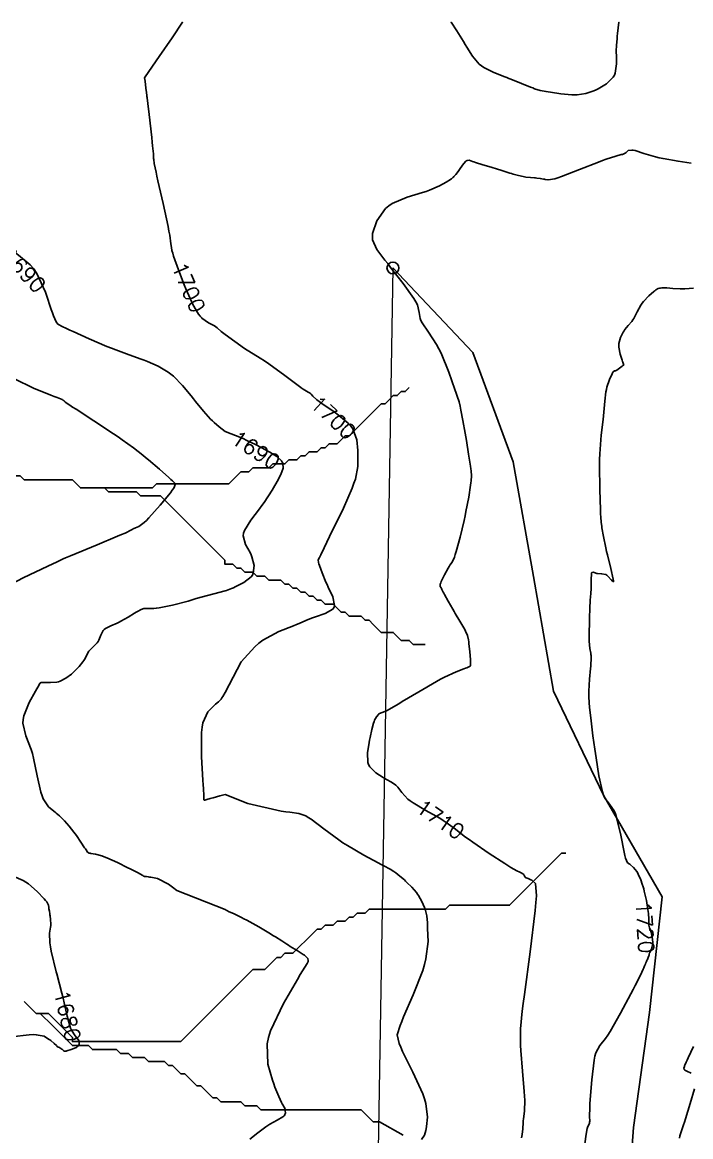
# Model space of a CAD drawing. Header units: metres. Extents: x 68 to 838477, y 94 to 1191015.
# Drawn here: x 837949.5 to 838116.1, y 1190736.2 to 1191013.9 of the extents above; entities that cross this region are included whole.
import ezdxf

# ---------------------------------------------------------------- set-up
doc = ezdxf.new("R2010")
doc.units = ezdxf.units.M
doc.header["$LTSCALE"] = 0.3
doc.layers.add('COTAS 10', color=1, linetype='Continuous')
doc.layers.add('LINEA_DE_CEROS', color=61, linetype='Continuous')
for name, color, linetype, lineweight in [('DRENAJE', 5, 'Continuous', 25), ('Linea_Tendencia', 51, 'Continuous', 20), ('PTOBLIGADO', 90, 'Continuous', 30)]:
    doc.layers.add(name, color=color, linetype=linetype, lineweight=lineweight)
doc.styles.get("Standard").update_dxf_attribs({"font": 'simplex.shx'})

msp = doc.modelspace()

# ---------------------------------------------------------------- linework, layer by layer
at = {"layer": 'COTAS 10'}
for points, elevation in [([(838049.01, 1190735.53), (838049.7, 1190736.54), (838050.04, 1190737.72), (838050.13, 1190738.18), (838050.21, 1190738.7), (838050.5, 1190741.07), (838050.1, 1190744.46), (838049.75, 1190745.63), (838049.29, 1190746.9), (838046.78, 1190752.29), (838044.26, 1190757.39), (838043.79, 1190758.47), (838043.42, 1190759.4), (838042.94, 1190761.58), (838043.66, 1190763.87), (838044.05, 1190764.88), (838044.53, 1190766.04), (838046.94, 1190771.58), (838049.3, 1190777.62), (838049.74, 1190779.1), (838050.09, 1190780.49), (838050.61, 1190784.82), (838050.51, 1190788.1), (838050.48, 1190788.84), (838050.44, 1190789.5), (838050.27, 1190791.25), (838049.98, 1190792.57), (838049.86, 1190792.95), (838049.72, 1190793.33), (838049.09, 1190794.79), (838048.25, 1190796.26), (838047.98, 1190796.65), (838047.7, 1190797.03), (838046.56, 1190798.36), (838045.35, 1190799.57), (838045.03, 1190799.87), (838044.71, 1190800.17), (838043.62, 1190801.13), (838042.59, 1190801.94), (838042.32, 1190802.13), (838042.05, 1190802.31), (838041.13, 1190802.86), (838039.59, 1190803.68), (838038.94, 1190804.03), (838038.18, 1190804.43), (838034.61, 1190806.34), (838030.51, 1190808.72), (838029.41, 1190809.43), (838028.34, 1190810.15), (838024.61, 1190812.94), (838021.46, 1190815.29), (838020.76, 1190815.75), (838020.12, 1190816.12), (838018.42, 1190816.75), (838016.14, 1190817.02), (838015.13, 1190817.16), (838013.97, 1190817.33), (838005.68, 1190819.26), (838000, 1190821.43), (837998.68, 1190821.12), (837997.01, 1190820.67), (837996.64, 1190820.56), (837996.32, 1190820.47), (837995.47, 1190820.19), (837995, 1190820.07), (837994.91, 1190820.06), (837994.84, 1190820.07), (837994.74, 1190820.22), (837994.75, 1190820.5), (837994.74, 1190820.59), (837994.74, 1190820.7), (837994.71, 1190821.14), (837994.6, 1190822.93), (837994.55, 1190823.89), (837994.48, 1190825.05), (837994.17, 1190830.88), (837994.17, 1190836.94), (837994.31, 1190838.23), (837994.5, 1190839.36), (837995.69, 1190842.04), (837997.05, 1190843.4), (837997.36, 1190843.69), (837997.63, 1190843.94), (837998.38, 1190844.55), (837999.03, 1190845.24), (837999.24, 1190845.54), (837999.47, 1190845.9), (838000, 1190846.84), (838004.03, 1190854.51), (838007.4, 1190858.28), (838008.4, 1190859.14), (838009.44, 1190859.92), (838013.45, 1190862.07), (838017.04, 1190863.47), (838017.82, 1190863.78), (838018.5, 1190864.06), (838020.16, 1190864.81), (838021.52, 1190865.4), (838022.02, 1190865.58), (838022.56, 1190865.77), (838024.95, 1190866.53), (838026.9, 1190867.67), (838027.17, 1190868.1), (838027.32, 1190868.57), (838026.88, 1190870.7), (838025.74, 1190873.11), (838025.45, 1190873.77), (838025.17, 1190874.41), (838024.22, 1190876.7), (838023.54, 1190878.55), (838023.42, 1190878.93), (838023.33, 1190879.25), (838023.24, 1190879.9), (838023.54, 1190880.52), (838023.68, 1190880.83), (838023.85, 1190881.19), (838024.71, 1190882.95), (838026.08, 1190885.77), (838026.58, 1190886.79), (838027.12, 1190887.91), (838029.51, 1190892.84), (838031.71, 1190897.83), (838032.14, 1190899), (838032.49, 1190900.07), (838033.12, 1190903.16), (838033.15, 1190905.69), (838033.13, 1190906.41), (838033.1, 1190907.14), (838032.9, 1190909.82), (838031.89, 1190912.54), (838031.35, 1190913.28), (838030.7, 1190914.02), (838027.42, 1190916.66), (838024.12, 1190918.87), (838023.46, 1190919.35), (838022.92, 1190919.76), (838021.87, 1190920.72), (838021.49, 1190921.22), (838021.37, 1190921.33), (838021.24, 1190921.43), (838020.72, 1190921.69), (838019.48, 1190922.44), (838019, 1190922.78), (838018.9, 1190922.85), (838018.22, 1190923.34), (838014.89, 1190925.85), (838010.92, 1190928.75), (838009.84, 1190929.49), (838008.76, 1190930.21), (838004.89, 1190932.55), (838000, 1190936.07), (837999.01, 1190936.83), (837998.06, 1190937.73), (837997.73, 1190937.97), (837997.38, 1190938.21), (837995.88, 1190939.01), (837994.26, 1190940.18), (837994.14, 1190940.31), (837993.84, 1190940.64), (837993.42, 1190941.16), (837992.01, 1190943.53), (837990.63, 1190946.54), (837990.24, 1190947.46), (837989.84, 1190948.42), (837988.38, 1190952.19), (837987.19, 1190955.62), (837986.96, 1190956.37), (837986.78, 1190957.03), (837986.65, 1190957.77), (837986.5, 1190958.66), (837986.21, 1190960.84), (837986.02, 1190961.84), (837985.79, 1190963.01), (837984.56, 1190968.7), (837983.29, 1190974.38), (837983.03, 1190975.55), (837982.82, 1190976.55), (837982.38, 1190978.7), (837982.23, 1190979.68), (837982.21, 1190979.94), (837982.18, 1190980.19), (837982.14, 1190981.06), (837981.96, 1190983.06), (837981.86, 1190984.04), (837981.73, 1190985.19), (837981.06, 1190990.86), (837980.39, 1190996.4), (837980.26, 1190997.46), (837980.15, 1190998.33), (837979.98, 1190999.78), (837979.96, 1190999.89), (837979.96, 1190999.91), (837979.95, 1190999.93), (837979.95, 1190999.98), (837979.95, 1191000), (837979.95, 1191000), (837979.95, 1191000), (837979.96, 1191000.01), (837979.97, 1191000.04), (837981.03, 1191001.59), (837983.59, 1191005.34), (837986.79, 1191010.04), (837989.44, 1191013.87), (837986.79, 1191010.04), (837983.59, 1191005.34), (837981.03, 1191001.59), (837979.97, 1191000.04), (837979.96, 1191000.01), (837979.95, 1191000), (837979.95, 1191000), (837979.95, 1191000), (837979.95, 1190999.98), (837979.95, 1190999.93), (837979.96, 1190999.91), (837979.96, 1190999.89), (837979.98, 1190999.78), (837980.15, 1190998.33), (837980.26, 1190997.46), (837980.39, 1190996.4), (837980.59, 1190994.7)], 1700), ([(838116.18, 1190978.74), (838112.94, 1190979.23), (838109.19, 1190979.9), (838108.25, 1190980.11), (838107.35, 1190980.33), (838104.44, 1190981.21), (838102.23, 1190981.89), (838101.77, 1190981.99), (838101.38, 1190982.04), (838100.53, 1190981.91), (838100.16, 1190981.56), (838100.07, 1190981.48), (838099.99, 1190981.41), (838099.76, 1190981.23), (838099.29, 1190981.04), (838099.06, 1190980.97), (838098.78, 1190980.89), (838097.43, 1190980.53), (838095.05, 1190979.77), (838094.13, 1190979.43), (838093.09, 1190979.04), (838088.4, 1190977.18), (838083.89, 1190975.44), (838082.97, 1190975.12), (838082.19, 1190974.88), (838080.55, 1190974.58), (838079.82, 1190974.74), (838079.61, 1190974.78), (838079.39, 1190974.82), (838078.58, 1190974.96), (838077.7, 1190975.07), (838077.43, 1190975.1), (838077.16, 1190975.13), (838076.12, 1190975.21), (838075, 1190975.32), (838074.68, 1190975.37), (838074.35, 1190975.43), (838073.16, 1190975.7), (838071.82, 1190976.06), (838071.41, 1190976.18), (838070.98, 1190976.3), (838069.29, 1190976.82), (838067.41, 1190977.41), (838066.87, 1190977.58), (838066.32, 1190977.75), (838064.23, 1190978.39), (838062.41, 1190978.96), (838062.02, 1190979.09), (838061.69, 1190979.2), (838060.88, 1190979.51), (838060.33, 1190979.46), (838060.15, 1190979.34), (838059.97, 1190979.19), (838059.23, 1190978.28), (838058.48, 1190977.21), (838058.3, 1190976.95), (838058.12, 1190976.71), (838057.54, 1190975.98), (838057.06, 1190975.43), (838056.94, 1190975.31), (838056.83, 1190975.19), (838056.47, 1190974.86), (838055.81, 1190974.44), (838055.51, 1190974.26), (838055.16, 1190974.06), (838053.47, 1190973.13), (838051, 1190972.03), (838050.17, 1190971.73), (838049.26, 1190971.42), (838045.44, 1190970.31), (838041.68, 1190968.73), (838040.82, 1190968.13), (838040.03, 1190967.46), (838037.83, 1190964.44), (838036.8, 1190961.22), (838036.75, 1190960.42), (838036.8, 1190959.66), (838037.83, 1190957.23), (838039.87, 1190954.62), (838040.55, 1190953.74), (838041.28, 1190952.79), (838044.37, 1190948.81), (838047.07, 1190945.01), (838047.56, 1190944.18), (838047.95, 1190943.44), (838048.41, 1190941.58), (838048.61, 1190940.08), (838048.83, 1190939.57), (838049.11, 1190939.01), (838050.73, 1190936.69), (838052.76, 1190933.57), (838053.31, 1190932.53), (838053.86, 1190931.4), (838055.79, 1190926.69), (838057.33, 1190922.36), (838057.64, 1190921.49), (838057.89, 1190920.75), (838058.37, 1190919.27), (838058.59, 1190918.21), (838058.68, 1190917.75), (838058.78, 1190917.21), (838059.27, 1190914.65), (838059.84, 1190911.5), (838060, 1190910.6), (838060.16, 1190909.68), (838060.73, 1190906.24), (838061.19, 1190903.27), (838061.28, 1190902.64), (838061.36, 1190902.1), (838061.48, 1190900.86), (838061.37, 1190899.64), (838061.3, 1190899.11), (838061.21, 1190898.5), (838060.74, 1190895.58), (838060.06, 1190891.94), (838059.83, 1190890.87), (838059.59, 1190889.77), (838058.59, 1190885.58), (838057.62, 1190881.97), (838057.39, 1190881.24), (838057.19, 1190880.62), (838056.61, 1190879.37), (838056.04, 1190878.58), (838055.84, 1190878.26), (838055.62, 1190877.89), (838054.69, 1190876.2), (838053.9, 1190874.54), (838053.76, 1190874.19), (838053.67, 1190873.9), (838053.65, 1190873.27), (838053.85, 1190872.97), (838053.9, 1190872.89), (838053.94, 1190872.81), (838054.06, 1190872.51), (838054.35, 1190871.89), (838054.51, 1190871.6), (838054.69, 1190871.26), (838055.63, 1190869.6), (838056.77, 1190867.63), (838057.09, 1190867.09), (838057.41, 1190866.55), (838058.57, 1190864.65), (838059.56, 1190862.96), (838059.77, 1190862.57), (838059.96, 1190862.2), (838060.42, 1190861.12), (838060.69, 1190859.96), (838060.76, 1190859.53), (838060.82, 1190859.07), (838061.02, 1190857.02), (838061.16, 1190855.1), (838061.18, 1190854.71), (838061.2, 1190854.39), (838061.23, 1190853.74), (838061.17, 1190853.54), (838061.14, 1190853.49), (838061.1, 1190853.45), (838060.91, 1190853.32), (838060.26, 1190853.05), (838059.94, 1190852.92), (838059.54, 1190852.77), (838057.59, 1190852), (838054.73, 1190850.68), (838053.75, 1190850.18), (838052.71, 1190849.61), (838048.29, 1190847.06), (838044.18, 1190844.6), (838043.33, 1190844.09), (838042.6, 1190843.66), (838041, 1190842.7), (838040.24, 1190842.28), (838040.04, 1190842.19), (838039.84, 1190842.11), (838039.15, 1190841.89), (838038.53, 1190841.64), (838038.38, 1190841.53), (838038.23, 1190841.41), (838037.74, 1190840.85), (838037.29, 1190839.95), (838037.17, 1190839.63), (838037.05, 1190839.26), (838036.6, 1190837.66), (838036.16, 1190835.65), (838036.05, 1190835.04), (838035.93, 1190834.4), (838035.54, 1190831.88), (838035.63, 1190829.47), (838035.81, 1190828.9), (838036.07, 1190828.38), (838037.59, 1190826.84), (838039.4, 1190825.72), (838039.84, 1190825.46), (838040.25, 1190825.23), (838041.51, 1190824.55), (838042.56, 1190823.83), (838042.84, 1190823.57), (838043.12, 1190823.27), (838044.06, 1190821.98), (838044.08, 1190821.94), (838045.57, 1190820.33), (838046.18, 1190819.85), (838046.88, 1190819.36), (838050.09, 1190817.46), (838053.52, 1190815.53), (838054.35, 1190815.02), (838055.12, 1190814.52), (838057.46, 1190812.79), (838059.64, 1190811.1), (838059.96, 1190810.85), (838060.83, 1190810.22), (838061.78, 1190809.55), (838065.87, 1190806.78), (838069.73, 1190804.26), (838070.54, 1190803.74), (838071.23, 1190803.31), (838072.78, 1190802.41), (838073.5, 1190802.07), (838073.66, 1190801.99), (838073.81, 1190801.92), (838074.21, 1190801.7), (838074.47, 1190801.5), (838074.52, 1190801.44), (838074.57, 1190801.37), (838074.67, 1190801.11), (838074.84, 1190800.85), (838074.93, 1190800.79), (838075.04, 1190800.73), (838075.58, 1190800.53), (838076.26, 1190800.23), (838076.45, 1190800.11), (838076.65, 1190799.97), (838077.37, 1190799.31), (838077.62, 1190796.22), (838077.52, 1190794.55), (838077.34, 1190792.52), (838076.07, 1190782.24), (838074.63, 1190771.65), (838074.34, 1190769.42), (838074.1, 1190767.49), (838073.63, 1190763.08), (838073.63, 1190760), (838073.68, 1190758.9), (838073.75, 1190757.71), (838074.19, 1190752.53), (838074.61, 1190747.44), (838074.67, 1190746.3), (838074.7, 1190745.27), (838074.62, 1190742.53), (838074.4, 1190740.66), (838074.36, 1190740.17), (838074.31, 1190739.71), (838074.21, 1190738.16), (838074.05, 1190736.72), (838073.98, 1190736.32), (838073.89, 1190735.92)], 1710), ([(837947.59, 1190956.6), (837951.44, 1190953.45), (837952.32, 1190952.4), (837953.11, 1190951.28), (837955.28, 1190946.6), (837955.43, 1190946.14), (837956.68, 1190942.32), (837956.98, 1190941.46), (837957.24, 1190940.72), (837957.9, 1190939.22), (837958.36, 1190938.68), (837958.5, 1190938.56), (837958.65, 1190938.45), (837959.22, 1190938.13), (837960.65, 1190937.5), (837961.34, 1190937.2), (837962.15, 1190936.83), (837966.13, 1190935.03), (837970.58, 1190933.09), (837971.69, 1190932.64), (837972.75, 1190932.22), (837976.13, 1190931), (837979.08, 1190929.97), (837979.87, 1190929.67), (837980.64, 1190929.37), (837983.34, 1190928.21), (837985.86, 1190926.73), (837986.53, 1190926.22), (837987.18, 1190925.67), (837989.43, 1190923.34), (837991.54, 1190920.78), (837992.11, 1190920.09), (837992.67, 1190919.41), (837994.64, 1190917.01), (837996.41, 1190914.98), (837996.85, 1190914.53), (837997.26, 1190914.12), (837998.55, 1190913.04), (838000, 1190911.87), (838004.07, 1190910.37), (838004.67, 1190910.06), (838005.3, 1190909.74), (838007.73, 1190908.55), (838010.08, 1190907.35), (838010.66, 1190907.04), (838011.21, 1190906.73), (838012.91, 1190905.67), (838014.07, 1190904.6), (838014.26, 1190904.29), (838014.41, 1190903.98), (838014.48, 1190902.79), (838013.9, 1190901.19), (838013.62, 1190900.62), (838013.3, 1190900), (838011.73, 1190897.27), (838009.77, 1190894.25), (838009.2, 1190893.44), (838008.61, 1190892.64), (838006.41, 1190889.83), (838004.82, 1190887.23), (838004.63, 1190886.57), (838004.55, 1190885.93), (838005.14, 1190883.79), (838006.25, 1190881.78), (838006.49, 1190881.22), (838006.7, 1190880.65), (838007.24, 1190878.56), (838007.06, 1190876.61), (838006.82, 1190876.14), (838006.5, 1190875.69), (838004.66, 1190874.28), (838002.56, 1190873.22), (838002.08, 1190872.99), (838001.64, 1190872.79), (838000.38, 1190872.27), (838000, 1190872.17), (837992.77, 1190870.29), (837991.79, 1190869.97), (837990.79, 1190869.66), (837986.95, 1190868.68), (837983.57, 1190868.01), (837982.86, 1190867.89), (837982.25, 1190867.81), (837980.9, 1190867.78), (837980.19, 1190867.84), (837980, 1190867.83), (837979.8, 1190867.8), (837979.08, 1190867.55), (837978.15, 1190867.05), (837977.82, 1190866.86), (837977.45, 1190866.64), (837975.84, 1190865.66), (837974.06, 1190864.64), (837973.59, 1190864.4), (837973.12, 1190864.18), (837971.51, 1190863.52), (837970.18, 1190862.83), (837969.9, 1190862.59), (837969.65, 1190862.32), (837969.06, 1190861.15), (837968.56, 1190859.91), (837968.38, 1190859.6), (837968.17, 1190859.29), (837967.22, 1190858.3), (837966.29, 1190857.4), (837966.08, 1190857.16), (837965.9, 1190856.91), (837965.45, 1190856.05), (837964.99, 1190855.12), (837964.8, 1190854.83), (837964.59, 1190854.52), (837963.62, 1190853.32), (837962.42, 1190852.09), (837962.07, 1190851.78), (837961.71, 1190851.48), (837960.34, 1190850.46), (837958.89, 1190849.71), (837958.48, 1190849.57), (837958.06, 1190849.47), (837956.52, 1190849.33), (837955.21, 1190849.39), (837954.94, 1190849.39), (837954.71, 1190849.4), (837954.21, 1190849.39), (837954, 1190849.32), (837953.95, 1190849.29), (837953.91, 1190849.26), (837953.82, 1190849.08), (837953.38, 1190848.24), (837953.12, 1190847.78), (837952.8, 1190847.22), (837951.16, 1190844.41), (837949.81, 1190841.03), (837949.67, 1190840.12), (837949.64, 1190839.23), (837950.38, 1190836.09), (837951.67, 1190832.69), (837951.98, 1190831.64), (837952.27, 1190830.52), (837953.17, 1190826.09), (837954.08, 1190822.01), (837954.38, 1190821.12), (837954.7, 1190820.35), (837956.04, 1190818.41), (837957.36, 1190817.31), (837957.66, 1190817.05), (837957.94, 1190816.82), (837958.75, 1190816.15), (837959.51, 1190815.44), (837959.76, 1190815.18), (837960.03, 1190814.89), (837961.14, 1190813.61), (837962.34, 1190812.11), (837962.66, 1190811.68), (837962.98, 1190811.24), (837964.09, 1190809.59), (837965.01, 1190808.18), (837965.2, 1190807.89), (837965.36, 1190807.65), (837965.75, 1190807.11), (837966.17, 1190806.88), (837966.37, 1190806.82), (837966.59, 1190806.77), (837967.68, 1190806.59), (837969.32, 1190806.17), (837969.89, 1190805.96), (837970.51, 1190805.72), (837973.19, 1190804.5), (837975.79, 1190803.22), (837976.37, 1190802.93), (837976.87, 1190802.68), (837978.17, 1190802.01), (837978.92, 1190801.6), (837979.07, 1190801.51), (837979.21, 1190801.43), (837979.53, 1190801.24), (837979.7, 1190801.13), (837979.74, 1190801.11), (837979.77, 1190801.09), (837979.89, 1190801.06), (837979.99, 1190801.06), (837980.03, 1190801.05), (837980.06, 1190801.05), (837980.17, 1190801.04), (837980.28, 1190801.02), (837980.31, 1190801.02), (837980.34, 1190801.02), (837980.42, 1190801.02), (837980.88, 1190800.95), (837981.15, 1190800.9), (837981.48, 1190800.84), (837983.16, 1190800.51), (837985.92, 1190799.13), (837986.92, 1190798.4), (837988.03, 1190797.52), (838000, 1190792.82), (838000.27, 1190792.65), (838000.58, 1190792.47), (838000.91, 1190792.3), (838002.26, 1190791.7), (838004.09, 1190790.85), (838004.73, 1190790.52), (838005.42, 1190790.15), (838008.39, 1190788.47), (838011.3, 1190786.75), (838011.96, 1190786.36), (838012.55, 1190786), (838014.14, 1190784.99), (838015.44, 1190784.15), (838015.84, 1190783.9), (838016.27, 1190783.63), (838017.98, 1190782.6), (838019.51, 1190781.62), (838019.82, 1190781.4), (838020.08, 1190781.19), (838020.62, 1190780.6), (838020.73, 1190780.13), (838020.72, 1190780), (838020.7, 1190779.86), (838020.45, 1190779.39), (838019.33, 1190777.56), (838018.75, 1190776.58), (838018.05, 1190775.39), (838014.55, 1190769.39), (838011.36, 1190762.59), (838010.86, 1190760.91), (838010.52, 1190759.31), (838010.68, 1190754.26), (838011.84, 1190750.29), (838012.14, 1190749.38), (838012.43, 1190748.55), (838013.38, 1190746.22), (838014.12, 1190744.71), (838014.28, 1190744.39), (838014.42, 1190744.13), (838014.75, 1190743.55), (838014.9, 1190743.3), (838014.93, 1190743.24), (838014.95, 1190743.19), (838014.96, 1190743.05), (838014.95, 1190742.84), (838014.96, 1190742.75), (838014.98, 1190742.65), (838015.09, 1190742.15), (838014.86, 1190741.51), (838014.66, 1190741.32), (838014.41, 1190741.11), (838013, 1190740.31), (838011.18, 1190739.31), (838010.66, 1190738.98), (838010.14, 1190738.63), (838008.2, 1190737.17), (838006.17, 1190735.57)], 1690), ([(838089.66, 1190734.41), (838089.99, 1190736.86), (838090.3, 1190738.22), (838090.38, 1190738.49), (838090.46, 1190738.72), (838090.71, 1190739.18), (838090.88, 1190739.6), (838090.9, 1190739.8), (838090.92, 1190740.04), (838090.89, 1190741.2), (838090.91, 1190743.46), (838090.96, 1190744.39), (838091.02, 1190745.46), (838091.4, 1190750.4), (838092, 1190755.25), (838092.21, 1190756.24), (838092.44, 1190757.09), (838093.4, 1190758.91), (838094.86, 1190760.67), (838095.4, 1190761.48), (838095.99, 1190762.43), (838098.62, 1190767.02), (838101.2, 1190771.8), (838101.77, 1190772.88), (838102.27, 1190773.84), (838103.55, 1190776.42), (838104.24, 1190777.95), (838104.38, 1190778.25), (838104.49, 1190778.5), (838104.69, 1190778.95), (838104.74, 1190779.06), (838104.75, 1190779.08), (838104.76, 1190779.11), (838104.79, 1190779.18), (838104.83, 1190779.26), (838104.84, 1190779.29), (838104.85, 1190779.32), (838104.89, 1190779.44), (838104.94, 1190779.58), (838104.96, 1190779.63), (838104.98, 1190779.68), (838105.07, 1190779.87), (838105.19, 1190780.14), (838105.23, 1190780.24), (838105.28, 1190780.35), (838105.48, 1190780.83), (838105.66, 1190781.3), (838105.7, 1190781.4), (838105.73, 1190781.49), (838105.76, 1190781.7), (838105.84, 1190781.98), (838105.9, 1190782.11), (838105.96, 1190782.27), (838106.31, 1190783.03), (838106.6, 1190784.04), (838106.63, 1190784.35), (838106.63, 1190784.67), (838106.47, 1190785.95), (838106.19, 1190787.13), (838106.12, 1190787.4), (838106.05, 1190787.64), (838105.84, 1190788.28), (838105.69, 1190788.89), (838105.67, 1190789.11), (838105.65, 1190789.35), (838105.64, 1190790.39), (838105.56, 1190791.82), (838105.51, 1190792.31), (838105.43, 1190792.84), (838105.04, 1190795.06), (838104.52, 1190797.36), (838104.37, 1190797.94), (838104.22, 1190798.49), (838104.02, 1190799.11), (838103.66, 1190800.23), (838103.03, 1190801.65), (838102.83, 1190801.99), (838102.63, 1190802.31), (838101.84, 1190803.28), (838101.09, 1190803.97), (838100.92, 1190804.1), (838100.76, 1190804.22), (838100.31, 1190804.46), (838099.84, 1190805.57), (838099.67, 1190806.24), (838099.48, 1190807.07), (838098.63, 1190811.34), (838097.61, 1190815.75), (838097.31, 1190816.65), (838097, 1190817.42), (838095.81, 1190819.05), (838094.65, 1190820.59), (838094.36, 1190821.29), (838094.09, 1190822.12), (838093.22, 1190826.11), (838092.52, 1190830.56), (838092.35, 1190831.67), (838092.19, 1190832.73), (838091.72, 1190836.11), (838091.34, 1190839.04), (838091.25, 1190839.81), (838091.15, 1190840.56), (838090.85, 1190843.13), (838090.68, 1190845.7), (838090.67, 1190846.47), (838090.68, 1190847.25), (838090.87, 1190850.23), (838091.12, 1190852.89), (838091.17, 1190853.47), (838091.21, 1190853.97), (838091.29, 1190855.21), (838091.25, 1190856.09), (838091.22, 1190856.37), (838091.18, 1190856.66), (838090.96, 1190857.84), (838090.77, 1190859.7), (838090.75, 1190860.41), (838090.74, 1190861.21), (838090.82, 1190864.85), (838090.98, 1190868.44), (838091.02, 1190869.21), (838091.06, 1190869.9), (838091.17, 1190871.58), (838091.24, 1190872.77), (838091.25, 1190873.15), (838091.26, 1190873.54), (838091.26, 1190875.1), (838091.32, 1190876.4), (838091.38, 1190876.62), (838091.45, 1190876.77), (838091.84, 1190876.84), (838092.44, 1190876.58), (838092.66, 1190876.53), (838092.88, 1190876.5), (838093.86, 1190876.47), (838094.91, 1190876.24), (838095.18, 1190876.09), (838095.44, 1190875.89), (838096.33, 1190874.84), (838096.82, 1190874.48), (838096.83, 1190874.73), (838096.79, 1190875.11), (838096.18, 1190877.74), (838095.32, 1190881.16), (838095.12, 1190882.04), (838094.93, 1190882.89), (838094.36, 1190885.76), (838093.97, 1190887.94), (838093.9, 1190888.36), (838093.84, 1190888.71), (838093.73, 1190889.3), (838093.68, 1190890.6), (838093.64, 1190891.39), (838093.6, 1190892.37), (838093.41, 1190897.49), (838093.32, 1190903.42), (838093.35, 1190904.91), (838093.4, 1190906.35), (838093.78, 1190911.01), (838094.23, 1190914.9), (838094.33, 1190915.85), (838094.42, 1190916.74), (838094.66, 1190919.5), (838094.94, 1190921.79), (838095.06, 1190922.38), (838095.2, 1190922.95), (838095.83, 1190924.87), (838096.48, 1190926.3), (838096.63, 1190926.56), (838096.75, 1190926.76), (838097.08, 1190927.01), (838097.41, 1190927.03), (838097.54, 1190927.09), (838097.69, 1190927.17), (838098.35, 1190927.65), (838098.98, 1190928.15), (838099.1, 1190928.25), (838099.2, 1190928.33), (838099.37, 1190928.46), (838099.39, 1190928.48), (838099.39, 1190928.48), (838099.39, 1190928.49), (838099.38, 1190928.52), (838099.36, 1190928.57), (838099.35, 1190928.59), (838099.35, 1190928.61), (838099.31, 1190928.71), (838099.17, 1190929.15), (838099.09, 1190929.39), (838098.99, 1190929.69), (838098.52, 1190931.17), (838098.17, 1190932.92), (838098.16, 1190933.38), (838098.19, 1190933.82), (838098.58, 1190935.34), (838099.26, 1190936.67), (838099.46, 1190937), (838099.68, 1190937.31), (838100.51, 1190938.3), (838101.39, 1190939.35), (838101.63, 1190939.71), (838101.87, 1190940.09), (838102.72, 1190941.71), (838103.68, 1190943.41), (838103.99, 1190943.85), (838104.31, 1190944.27), (838105.63, 1190945.7), (838106.86, 1190946.79), (838107.13, 1190947), (838107.36, 1190947.18), (838107.94, 1190947.52), (838108.31, 1190947.61), (838108.41, 1190947.63), (838108.52, 1190947.65), (838108.91, 1190947.71), (838109.57, 1190947.72), (838109.85, 1190947.7), (838110.16, 1190947.68), (838111.62, 1190947.53), (838113.46, 1190947.42), (838114.02, 1190947.43), (838114.59, 1190947.44), (838116.82, 1190947.63)], 1720), ([(837947.55, 1190925.04), (837952.25, 1190922.72), (837956.58, 1190920.98), (837957.43, 1190920.64), (837958.13, 1190920.36), (837959.38, 1190919.85), (837959.6, 1190919.75), (837959.64, 1190919.73), (837959.68, 1190919.71), (837959.74, 1190919.66), (837959.77, 1190919.64), (837959.77, 1190919.63), (837959.78, 1190919.63), (837959.81, 1190919.6), (837959.84, 1190919.57), (837959.85, 1190919.56), (837959.87, 1190919.55), (837959.92, 1190919.5), (837959.98, 1190919.46), (837960, 1190919.45), (837960.01, 1190919.44), (837960.06, 1190919.4), (837960.1, 1190919.36), (837960.12, 1190919.34), (837960.13, 1190919.32), (837960.19, 1190919.24), (837961.32, 1190918.47), (837962.01, 1190918.01), (837962.87, 1190917.45), (837967.34, 1190914.54), (837972.22, 1190911.32), (837973.34, 1190910.56), (837974.36, 1190909.86), (837977.2, 1190907.82), (837979.53, 1190905.99), (837980.22, 1190905.43), (837980.93, 1190904.84), (837983.67, 1190902.5), (837986.03, 1190900.42), (837986.5, 1190899.99), (837986.89, 1190899.63), (837987.66, 1190898.84), (837987.22, 1190897.8), (837986.86, 1190897.28), (837986.39, 1190896.65), (837983.82, 1190893.52), (837981.02, 1190890.39), (837980.41, 1190889.76), (837979.87, 1190889.24), (837978.51, 1190888.22), (837977.69, 1190887.88), (837977.49, 1190887.79), (837977.3, 1190887.7), (837976.7, 1190887.37), (837975.07, 1190886.61), (837974.23, 1190886.25), (837973.22, 1190885.82), (837968.17, 1190883.7), (837961.49, 1190880.94), (837960.24, 1190880.42), (837960.19, 1190880.4), (837960.17, 1190880.39), (837960.16, 1190880.39), (837960.12, 1190880.36), (837960.08, 1190880.33), (837960.08, 1190880.33), (837960.07, 1190880.32), (837960.04, 1190880.31), (837960.01, 1190880.31), (837960.01, 1190880.31), (837960, 1190880.31), (837959.97, 1190880.31), (837959.91, 1190880.29), (837959.88, 1190880.27), (837959.85, 1190880.25), (837959.67, 1190880.16), (837958.02, 1190879.36), (837957.05, 1190878.9), (837955.86, 1190878.34), (837949.71, 1190875.45), (837942.5, 1190871.74)], 1680), ([(837947.17, 1190801.13), (837949.67, 1190800), (837950.33, 1190799.61), (837950.98, 1190799.17), (837953.21, 1190797.3), (837954.94, 1190795.48), (837955.27, 1190795.09), (837955.55, 1190794.74), (837956.01, 1190793.88), (837956.07, 1190793.31), (837956.09, 1190793.15), (837956.11, 1190792.99), (837956.21, 1190792.41), (837956.32, 1190791.73), (837956.36, 1190791.5), (837956.39, 1190791.27), (837956.53, 1190790.3), (837956.58, 1190789.15), (837956.56, 1190788.79), (837956.53, 1190788.41), (837956.29, 1190786.93), (837956.34, 1190784.49), (837956.48, 1190783.51), (837956.69, 1190782.4), (837957.93, 1190777.29), (837958.08, 1190776.74), (837959.34, 1190771.96), (837959.65, 1190770.71), (837959.94, 1190769.56), (837960.68, 1190766.2), (837961.31, 1190763.8), (837961.52, 1190763.25), (837961.74, 1190762.75), (837962.66, 1190761.36), (837963.42, 1190760.38), (837963.54, 1190760.14), (837963.62, 1190759.91), (837963.61, 1190759.18), (837963.14, 1190758.59), (837962.95, 1190758.45), (837962.72, 1190758.31), (837961.63, 1190757.89), (837960.59, 1190757.6), (837960.38, 1190757.55), (837960.21, 1190757.52), (837959.9, 1190757.51), (837959.81, 1190757.6), (837959.78, 1190757.63), (837959.75, 1190757.66), (837959.64, 1190757.8), (837959.48, 1190757.95), (837959.42, 1190758), (837959.36, 1190758.04), (837959.1, 1190758.21), (837958.84, 1190758.36), (837958.78, 1190758.39), (837958.73, 1190758.41), (837958.62, 1190758.47), (837958.54, 1190758.5), (837958.5, 1190758.51), (837958.41, 1190758.54), (837958.2, 1190758.7), (837958.1, 1190758.79), (837957.98, 1190758.9), (837957.38, 1190759.45), (837956.57, 1190760.13), (837956.31, 1190760.32), (837956.04, 1190760.51), (837954.94, 1190761.21), (837952.96, 1190761.62), (837952.14, 1190761.63), (837951.2, 1190761.59), (837946.79, 1190761.08)], 1680), ([(838116.21, 1190752.06), (838116.02, 1190752.14), (838115.27, 1190752.46), (838114.66, 1190752.79), (838114.56, 1190752.88), (838114.48, 1190752.98), (838114.41, 1190753.34), (838114.5, 1190753.64), (838114.52, 1190753.7), (838114.53, 1190753.75), (838114.55, 1190753.83), (838114.56, 1190753.86), (838114.56, 1190753.88), (838114.57, 1190753.9), (838114.6, 1190754), (838114.96, 1190754.79), (838115.17, 1190755.25), (838115.43, 1190755.81), (838116.78, 1190758.71)], 1730), ([(838113.26, 1190735.87), (838113.39, 1190736.4), (838113.78, 1190737.67), (838114.32, 1190739.18), (838114.54, 1190739.86), (838114.78, 1190740.65), (838115.92, 1190744.45), (838117, 1190748.12)], 1730)]:
    msp.add_lwpolyline(points, dxfattribs=dict(at, elevation=elevation))
at = {"layer": 'COTAS 10', "elevation": 1700}
msp.add_lwpolyline([(838096.58, 1191000), (838095.1, 1190998.55), (838093.05, 1190997.32), (838092.49, 1190997.05), (838091.94, 1190996.8), (838089.96, 1190996.12), (838087.81, 1190995.8), (838087.16, 1190995.78), (838086.46, 1190995.78), (838083.73, 1190996.03), (838081.17, 1190996.43), (838080.58, 1190996.53), (838080.05, 1190996.62), (838078.58, 1190996.91), (838077.19, 1190997.33), (838076.7, 1190997.51), (838076.17, 1190997.71), (838073.89, 1190998.62), (838071.28, 1190999.69), (838070.54, 1190999.99), (838070.51, 1191000), (838069.79, 1191000.28), (838067.03, 1191001.32), (838064.51, 1191002.58), (838063.91, 1191003.01), (838063.36, 1191003.47), (838061.72, 1191005.41), (838060.3, 1191007.69), (838059.87, 1191008.37), (838059.44, 1191009.06), (838057.76, 1191011.72), (838056.35, 1191013.87), (838057.76, 1191011.72), (838059.44, 1191009.06), (838059.87, 1191008.37), (838060.3, 1191007.69), (838061.72, 1191005.41), (838063.36, 1191003.47), (838063.91, 1191003.01), (838064.51, 1191002.58), (838067.03, 1191001.32), (838069.79, 1191000.28), (838070.51, 1191000), (838070.54, 1190999.99), (838071.28, 1190999.69), (838073.89, 1190998.62), (838076.17, 1190997.71), (838076.7, 1190997.51), (838077.19, 1190997.33), (838078.58, 1190996.91), (838080.05, 1190996.62), (838080.58, 1190996.53), (838081.17, 1190996.43), (838083.73, 1190996.03), (838086.46, 1190995.78), (838087.16, 1190995.78), (838087.81, 1190995.8), (838089.96, 1190996.12), (838091.94, 1190996.8), (838092.49, 1190997.05), (838093.05, 1190997.32), (838095.1, 1190998.55), (838096.58, 1191000), (838096.75, 1191000.16), (838097.05, 1191000.68), (838097.29, 1191001.23), (838097.61, 1191003.48), (838097.55, 1191005.69), (838097.54, 1191006.22), (838097.54, 1191006.71), (838097.58, 1191008.15), (838097.73, 1191009.79), (838097.79, 1191010.41), (838097.86, 1191011.09), (838098.18, 1191013.87), (838097.86, 1191011.09), (838097.79, 1191010.41), (838097.73, 1191009.79), (838097.58, 1191008.15), (838097.54, 1191006.71), (838097.54, 1191006.22), (838097.55, 1191005.69), (838097.61, 1191003.48), (838097.29, 1191001.23), (838097.05, 1191000.68), (838096.75, 1191000.16)], close=True, dxfattribs=at)
at = {"layer": 'DRENAJE'}
for p, q in [((838036.93, 1190739.9), (838038.53, 1190739.88)), ((838038.53, 1190739.88), (838044.41, 1190736.58))]:
    msp.add_line(p, q, dxfattribs=at)
for points in [[(838045.93, 1190922.84, 0), (838044.93, 1190921.84, 0), (838043.93, 1190921.84, 0), (838042.93, 1190920.84, 0), (838041.93, 1190920.84, 0), (838040.93, 1190919.84, 0), (838039.93, 1190918.84, 0), (838038.93, 1190918.84, 0), (838037.93, 1190917.84, 0), (838036.93, 1190916.84, 0), (838035.93, 1190915.84, 0), (838034.93, 1190914.84, 0), (838033.94, 1190913.84, 0), (838032.94, 1190912.84, 0), (838030.94, 1190910.85, 0), (838029.94, 1190910.85, 0), (838027.94, 1190908.85, 0), (838025.94, 1190908.85, 0), (838024.94, 1190907.85, 0), (838023.94, 1190907.85, 0), (838022.94, 1190906.85, 0), (838020.94, 1190906.85, 0), (838019.94, 1190905.85, 0), (838018.94, 1190905.85, 0), (838017.94, 1190904.85, 0), (838015.94, 1190904.85, 0), (838014.94, 1190903.85, 0), (838011.94, 1190903.85, 0), (838010.94, 1190902.85, 0), (838006.94, 1190902.85, 0), (838005.94, 1190901.85, 0)], [(838005.94, 1190901.85, 0), (838003.95, 1190901.85, 0), (838002.95, 1190900.85, 0), (838000.95, 1190898.85, 0), (837982.95, 1190898.85, 0), (837981.95, 1190897.85, 0)], [(837944.97, 1190900.85, 0), (837948.96, 1190900.85, 0), (837949.96, 1190899.85, 0), (837961.96, 1190899.85, 0), (837963.96, 1190897.85, 0), (837969.96, 1190897.85, 0), (837981.95, 1190897.85, 0)], [(838049.93, 1190858.86, 0), (838046.93, 1190858.86, 0), (838045.93, 1190859.86, 0), (838043.93, 1190859.86, 0), (838042.93, 1190860.86, 0), (838041.93, 1190861.86, 0), (838038.93, 1190861.86, 0), (838037.93, 1190862.86, 0), (838036.93, 1190863.86, 0), (838035.93, 1190864.86, 0), (838034.93, 1190864.86, 0), (838033.94, 1190865.86, 0), (838030.94, 1190865.86, 0), (838029.94, 1190866.86, 0), (838028.94, 1190866.86, 0), (838027.94, 1190867.86, 0), (838026.94, 1190868.86, 0), (838024.94, 1190868.86, 0), (838023.94, 1190869.86, 0), (838022.94, 1190869.86, 0), (838021.94, 1190870.86, 0), (838020.94, 1190870.86, 0), (838019.94, 1190871.86, 0), (838018.94, 1190871.86, 0), (838017.94, 1190872.86, 0), (838016.94, 1190872.86, 0), (838015.94, 1190873.86, 0), (838014.94, 1190873.86, 0), (838013.94, 1190874.86, 0), (838010.94, 1190874.86, 0), (838009.94, 1190875.86, 0), (838007.94, 1190875.86, 0), (838006.94, 1190876.86, 0), (838004.95, 1190876.86, 0), (838003.95, 1190877.86, 0), (838002.95, 1190877.86, 0), (838001.95, 1190878.86, 0), (837999.95, 1190878.86, 0), (837999.95, 1190879.86, 0), (837997.95, 1190881.86, 0), (837996.95, 1190882.85, 0), (837995.95, 1190883.85, 0), (837994.95, 1190884.85, 0), (837993.95, 1190885.85, 0), (837992.95, 1190886.85, 0), (837991.95, 1190887.85, 0), (837989.95, 1190889.85, 0), (837988.95, 1190890.85, 0), (837987.95, 1190891.85, 0), (837986.95, 1190892.85, 0), (837985.95, 1190893.85, 0), (837984.95, 1190894.85, 0), (837983.95, 1190895.85, 0), (837978.95, 1190895.85, 0), (837977.95, 1190896.85, 0), (837970.96, 1190896.85, 0), (837969.96, 1190897.85, 0)], [(838084.92, 1190806.88, 0), (838083.92, 1190806.88, 0), (838082.92, 1190805.88, 0), (838081.92, 1190804.88, 0), (838080.92, 1190803.88, 0), (838079.92, 1190802.88, 0), (838078.92, 1190801.88, 0), (838077.92, 1190800.88, 0), (838076.92, 1190799.88, 0), (838075.92, 1190798.88, 0), (838074.92, 1190797.88, 0), (838073.92, 1190796.88, 0), (838072.92, 1190795.88, 0), (838071.92, 1190794.88, 0), (838070.92, 1190793.88, 0), (838055.93, 1190793.88, 0), (838054.93, 1190792.89, 0), (838035.93, 1190792.89, 0), (838034.93, 1190791.89, 0), (838032.94, 1190791.89, 0), (838031.94, 1190790.89, 0), (838030.94, 1190790.89, 0), (838029.94, 1190789.89, 0), (838027.94, 1190789.89, 0), (838026.94, 1190788.89, 0), (838024.94, 1190788.89, 0), (838023.94, 1190787.89, 0), (838022.94, 1190787.89, 0), (838021.94, 1190786.89, 0), (838020.94, 1190785.89, 0), (838019.94, 1190784.89, 0), (838018.94, 1190783.89, 0), (838017.94, 1190782.89, 0), (838016.94, 1190781.89, 0), (838014.94, 1190781.89, 0), (838013.94, 1190780.89, 0), (838012.94, 1190780.89, 0), (838011.94, 1190779.89, 0), (838010.94, 1190778.89, 0), (838009.94, 1190777.89, 0)], [(838009.94, 1190777.89, 0), (838006.94, 1190777.89, 0), (838005.94, 1190776.89, 0), (838004.95, 1190775.89, 0), (838003.95, 1190774.89, 0), (838002.95, 1190773.89, 0), (838001.95, 1190772.89, 0), (838000.95, 1190771.89, 0), (837999.95, 1190770.89, 0), (837998.95, 1190769.89, 0), (837997.95, 1190768.89, 0), (837996.95, 1190767.89, 0), (837995.95, 1190766.89, 0), (837994.95, 1190765.89, 0), (837993.95, 1190764.89, 0), (837992.95, 1190763.89, 0), (837991.95, 1190762.9, 0), (837990.95, 1190761.9, 0), (837989.95, 1190760.9, 0), (837988.95, 1190759.9, 0), (837961.96, 1190759.9, 0), (837961.96, 1190760.9, 0), (837959.96, 1190762.9, 0), (837958.96, 1190763.89, 0), (837957.96, 1190764.89, 0), (837956.96, 1190765.89, 0), (837955.96, 1190766.89, 0)], [(837949.96, 1190769.89, 0), (837950.96, 1190768.89, 0), (837951.96, 1190767.89, 0), (837952.96, 1190766.89, 0), (837953.96, 1190766.89, 0), (837955.96, 1190766.89, 0)], [(837996.95, 1190745.9, 0), (837995.95, 1190746.9, 0), (837994.95, 1190747.9, 0), (837993.95, 1190748.9, 0), (837992.95, 1190748.9, 0), (837991.95, 1190749.9, 0), (837990.95, 1190750.9, 0), (837989.95, 1190751.9, 0), (837988.95, 1190751.9, 0), (837987.95, 1190752.9, 0), (837986.95, 1190753.9, 0), (837985.95, 1190753.9, 0), (837984.95, 1190754.9, 0), (837980.95, 1190754.9, 0), (837979.95, 1190755.9, 0), (837976.95, 1190755.9, 0), (837975.95, 1190756.9, 0), (837973.96, 1190756.9, 0), (837972.96, 1190757.9, 0), (837966.96, 1190757.9, 0), (837965.96, 1190758.9, 0), (837961.96, 1190758.9, 0), (837959.96, 1190760.9, 0), (837958.96, 1190761.9, 0), (837957.96, 1190762.9, 0), (837956.96, 1190763.89, 0), (837955.96, 1190764.89, 0), (837954.96, 1190765.89, 0), (837953.96, 1190766.89, 0)], [(838036.93, 1190739.9, 0), (838035.93, 1190740.9, 0), (838034.93, 1190741.9, 0), (838033.94, 1190742.9, 0), (838008.94, 1190742.9, 0), (838007.94, 1190743.9, 0), (838004.95, 1190743.9, 0), (838003.95, 1190744.9, 0), (837998.95, 1190744.9, 0), (837997.95, 1190745.9, 0), (837996.95, 1190745.9, 0)]]:
    msp.add_polyline3d(points, dxfattribs=at)
at = {"layer": 'LINEA_DE_CEROS'}
msp.add_lwpolyline([(838041.85, 1190952.65), (838061.77, 1190931.58), (838071.8, 1190904.37), (838076.91, 1190875.82), (838081.89, 1190847.25), (838094.44, 1190821.11), (838108.95, 1190796), (838105.82, 1190767.17), (838101.86, 1190738.5), (838099.66, 1190709.59), (838081.84, 1190686.71), (838059.22, 1190668.55), (838041.07, 1190646.14), (838028.15, 1190620.18), (838037.45, 1190592.71), (838055.54, 1190570.04), (838083.86, 1190576.27), (838112.85, 1190577.12), (838135.24, 1190558.69)], dxfattribs=at)
at = {"layer": 'Linea_Tendencia', "elevation": 1705.28}
msp.add_lwpolyline([(838041.85, 1190952.65), (838036.74, 1190647.96, 0.047448), (838038.43, 1190626.33), (838092.2, 1190318.42), (838105.06, 1190244.77, -0.677898), (837923.79, 1190133.09), (837840.86, 1190194.75, 0.749125), (837665.3, 1190062.22), (837745.55, 1189850.11, -0.106451), (837752.74, 1189802.4), (837723.49, 1189335.31)], format="xyb", dxfattribs=at)
at = {"layer": 'PTOBLIGADO'}
msp.add_circle((838041.85, 1190952.65), 1.49, dxfattribs=at)

# ---------------------------------------------------------------- texts
at = {"layer": 'COTAS 10', "char_height": 3.8, "attachment_point": 7}
for s, insert, rotation in [('1690', (837944.02, 1190955.58, 1690), 313.043), ('1700', (837986.62, 1190953.04, 1700), 293.2044), ('1700', (838020.93, 1190918.39, 1700), 317.0164), ('1690', (838001.21, 1190909.24, 1690), 326.6691), ('1710', (838047.26, 1190817.42, 1710), 325.0845), ('1720', (838102.39, 1190794.72, 1720), 273.5276), ('1680', (837957.27, 1190772.15, 1680), 284.1441)]:
    msp.add_mtext(s, dxfattribs=dict(at, insert=insert, rotation=rotation))

doc.saveas('drawing.dxf')
